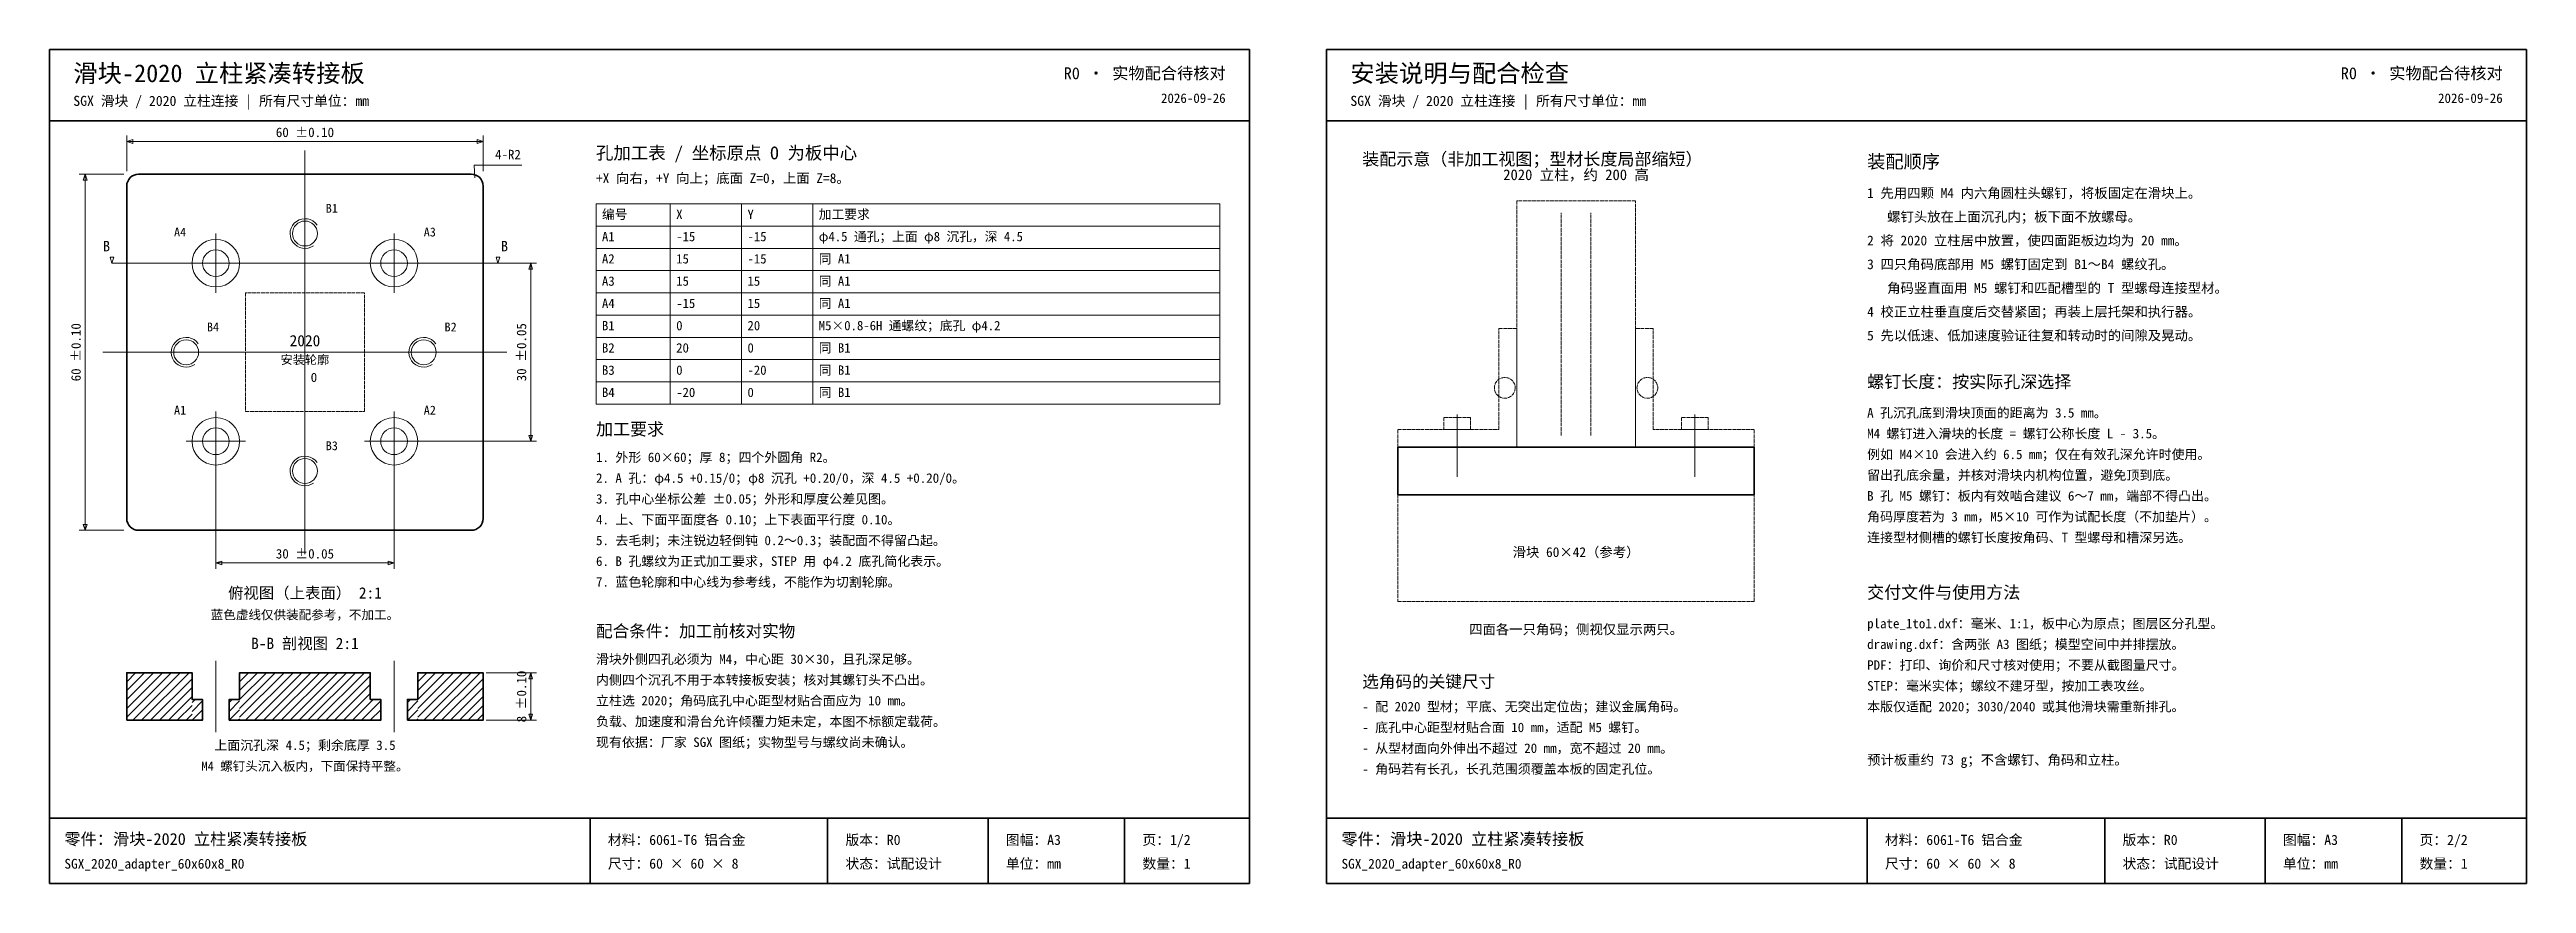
# Model space of a CAD drawing. Header units: millimetres. Extents: x 8 to 842, y 8 to 289.
import ezdxf
from ezdxf.enums import TextEntityAlignment as Align

# ---------------------------------------------------------------- set-up
doc = ezdxf.new("R2010")
doc.units = ezdxf.units.MM
doc.linetypes.add('DASHED', pattern=[1.524, 1.27, -0.254])
for name, color, linetype, lineweight in [('CENTER', 8, 'CONTINUOUS', 18), ('COUNTERBORE', 7, 'CONTINUOUS', 18), ('DIM', 7, 'CONTINUOUS', 18), ('HATCH', 8, 'CONTINUOUS', 18), ('HOLES', 7, 'CONTINUOUS', 18), ('OUTLINE', 7, 'CONTINUOUS', 35), ('REF', 4, 'DASHED', 18), ('TEXT', 7, 'CONTINUOUS', 18), ('THREAD', 7, 'CONTINUOUS', 18)]:
    doc.layers.add(name, color=color, linetype=linetype, lineweight=lineweight)
doc.styles.add('CN', font='simhei.ttf')

msp = doc.modelspace()

# ---------------------------------------------------------------- linework, layer by layer
at = {"layer": 'CENTER'}
for p, q in [((94, 119), (94, 255)), ((64, 207), (64, 227)), ((124, 207), (124, 227)), ((29, 217), (159, 217)), ((54, 217), (74, 217)), ((114, 217), (134, 217)), ((26, 187), (162, 187)), ((64, 147), (64, 167)), ((124, 147), (124, 167)), ((482, 145), (482, 166)), ((562, 145), (562, 166)), ((54, 157), (74, 157)), ((114, 157), (134, 157)), ((64, 59), (64, 83)), ((124, 59), (124, 83))]:
    msp.add_line(p, q, dxfattribs=at)
at = {"layer": 'COUNTERBORE'}
for centre in [(64, 217), (124, 217), (64, 157), (124, 157)]:
    msp.add_circle(centre, 8, dxfattribs=at)
at = {"layer": 'DIM'}
for p, q in [((34, 248), (34, 260)), ((154, 248), (154, 260)), ((34, 258), (154, 258)), ((33, 247), (18, 247)), ((20, 127), (20, 247)), ((192, 237), (402, 237)), ((192, 237), (192, 169.5)), ((217, 237), (217, 169.5)), ((241, 237), (241, 169.5)), ((265, 237), (265, 169.5)), ((402, 237), (402, 169.5)), ((192, 229.5), (402, 229.5)), ((125, 217), (172, 217)), ((170, 157), (170, 217)), ((192, 222), (402, 222)), ((192, 214.5), (402, 214.5)), ((192, 207), (402, 207)), ((192, 199.5), (402, 199.5)), ((192, 192), (402, 192)), ((192, 184.5), (402, 184.5)), ((192, 177), (402, 177)), ((192, 169.5), (402, 169.5)), ((64, 156), (64, 114)), ((124, 156), (124, 114)), ((125, 157), (172, 157)), ((33, 127), (18, 127)), ((64, 116), (124, 116)), ((155, 79), (172, 79)), ((170, 63), (170, 79)), ((155, 63), (172, 63))]:
    msp.add_line(p, q, dxfattribs=at)
for points in [[(34, 258), (36, 258.64), (36, 257.36)], [(154, 258), (152, 257.36), (152, 258.64)], [(20, 247), (20.64, 245), (19.36, 245)], [(29, 217), (28.36, 219), (29.64, 219)], [(159, 217), (158.36, 219), (159.64, 219)], [(170, 217), (170.64, 215), (169.36, 215)], [(170, 157), (169.36, 159), (170.64, 159)], [(20, 127), (19.36, 129), (20.64, 129)], [(64, 116), (66, 116.64), (66, 115.36)], [(124, 116), (122, 115.36), (122, 116.64)], [(170, 79), (170.64, 77), (169.36, 77)], [(170, 63), (169.36, 65), (170.64, 65)]]:
    msp.add_lwpolyline(points, close=True, dxfattribs=at)
msp.add_lwpolyline([(151.2, 245.8), (151, 250), (167, 250)], dxfattribs=at)
at = {"layer": 'HATCH'}
for p, q in [((34, 76), (37, 79)), ((34, 73), (40, 79)), ((34, 70), (43, 79)), ((34, 67), (46, 79)), ((34, 64), (49, 79)), ((36, 63), (52, 79)), ((39, 63), (55, 79)), ((42, 63), (56, 77)), ((72, 76), (75, 79)), ((72, 73), (78, 79)), ((72, 70), (81, 79)), ((72, 67), (84, 79)), ((72, 64), (87, 79)), ((74, 63), (90, 79)), ((77, 63), (93, 79)), ((80, 63), (96, 79)), ((83, 63), (99, 79)), ((86, 63), (102, 79)), ((89, 63), (105, 79)), ((92, 63), (108, 79)), ((95, 63), (111, 79)), ((98, 63), (114, 79)), ((101, 63), (116, 78)), ((132, 76), (135, 79)), ((132, 73), (138, 79)), ((132, 70), (141, 79)), ((132, 67), (144, 79)), ((132, 64), (147, 79)), ((134, 63), (150, 79)), ((137, 63), (153, 79)), ((140, 63), (154, 77)), ((45, 63), (56, 74)), ((48, 63), (56, 71)), ((51, 63), (56, 68)), ((56, 69), (57, 70)), ((56, 66), (59.5, 69.5)), ((68.5, 69), (69.5, 70)), ((68.5, 66), (72, 69.5)), ((104, 63), (116, 75)), ((107, 63), (116, 72)), ((110, 63), (116, 69)), ((116, 69), (117, 70)), ((116, 66), (119.5, 69.5)), ((128.5, 69), (129.5, 70)), ((128.5, 66), (132, 69.5)), ((143, 63), (154, 74)), ((146, 63), (154, 71)), ((149, 63), (154, 68)), ((54, 63), (56, 65)), ((56, 63), (59.5, 66.5)), ((59, 63), (59.5, 63.5)), ((68.5, 63), (72, 66.5)), ((71.5, 63), (72, 63.5)), ((113, 63), (116, 66)), ((116, 63), (119.5, 66.5)), ((119, 63), (119.5, 63.5)), ((128.5, 63), (132, 66.5)), ((131.5, 63), (132, 63.5)), ((152, 63), (154, 65))]:
    msp.add_line(p, q, dxfattribs=at)
at = {"layer": 'HOLES'}
for centre in [(64, 217), (124, 217), (64, 157), (124, 157)]:
    msp.add_circle(centre, 4.5, dxfattribs=at)
at = {"layer": 'OUTLINE'}
for p, q in [((8, 265), (412, 265)), ((438, 265), (842, 265)), ((34, 243), (34, 131)), ((150, 247), (38, 247)), ((154, 131), (154, 243)), ((38, 127), (150, 127)), ((190, 8), (190, 30)), ((270, 8), (270, 30)), ((324, 8), (324, 30)), ((370, 8), (370, 30)), ((620, 8), (620, 30)), ((700, 8), (700, 30)), ((754, 8), (754, 30)), ((800, 8), (800, 30))]:
    msp.add_line(p, q, dxfattribs=at)
for points in [[(8, 8), (412, 8), (412, 289), (8, 289)], [(438, 8), (842, 8), (842, 289), (438, 289)], [(462, 139), (582, 139), (582, 155), (462, 155)], [(34, 63), (59.5, 63), (59.5, 70), (56, 70), (56, 79), (34, 79)], [(68.5, 63), (119.5, 63), (119.5, 70), (116, 70), (116, 79), (72, 79), (72, 70), (68.5, 70)], [(128.5, 63), (154, 63), (154, 79), (132, 79), (132, 70), (128.5, 70)], [(8, 8), (412, 8), (412, 30), (8, 30)], [(438, 8), (842, 8), (842, 30), (438, 30)]]:
    msp.add_lwpolyline(points, close=True, dxfattribs=at)
for centre, start, end in [((38, 243), 90, 180), ((150, 243), 0, 90), ((38, 131), 180, 270), ((150, 131), 270, 360)]:
    msp.add_arc(centre, 4, start, end, dxfattribs=at)
at = {"layer": 'REF'}
for p, q in [((517, 159), (517, 234)), ((527, 159), (527, 234))]:
    msp.add_line(p, q, dxfattribs=at)
for points in [[(502, 155), (542, 155), (542, 238), (502, 238)], [(74, 167), (114, 167), (114, 207), (74, 207)], [(502, 155), (462, 155), (462, 161), (496, 161), (496, 195), (502, 195)], [(542, 155), (582, 155), (582, 161), (548, 161), (548, 195), (542, 195)], [(477.5, 161), (486.5, 161), (486.5, 165), (477.5, 165)], [(557.5, 161), (566.5, 161), (566.5, 165), (557.5, 165)], [(462, 103), (582, 103), (582, 139), (462, 139)]]:
    msp.add_lwpolyline(points, close=True, dxfattribs=at)
for centre in [(498, 175), (546, 175)]:
    msp.add_circle(centre, 3.5, dxfattribs=at)
at = {"layer": 'THREAD'}
for centre in [(94, 227), (54, 187), (134, 187), (94, 147)]:
    msp.add_circle(centre, 4.2, dxfattribs=at)
for centre in [(94, 227), (54, 187), (134, 187), (94, 147)]:
    msp.add_arc(centre, 5, 35, 305, dxfattribs=at)

# ---------------------------------------------------------------- texts
at = {"layer": 'CENTER', "style": 'CN'}
msp.add_text('O', height=3, dxfattribs=at).set_placement((96, 177))
at = {"layer": 'REF', "style": 'CN'}
for p in [(404, 279), (834, 279)]:
    msp.add_text('R0 · 实物配合待核对', height=4, dxfattribs=at).set_placement(p, align=Align.RIGHT)
for s, height, p in [('2020 立柱，约 200 高', 3.6, (522, 245)), ('2020', 3.8, (94, 189)), ('安装轮廓', 3, (94, 183)), ('滑块 60×42（参考）', 3.3, (522, 118)), ('蓝色虚线仅供装配参考，不加工。', 3.1, (94, 97))]:
    msp.add_text(s, height=height, dxfattribs=at).set_placement(p, align=Align.CENTER)
for s, height, p in [('配合条件：加工前核对实物', 4.1, (192, 91)), ('滑块外侧四孔必须为 M4，中心距 30×30，且孔深足够。', 3.2, (192, 82)), ('内侧四个沉孔不用于本转接板安装；核对其螺钉头不凸出。', 3.2, (192, 75)), ('立柱选 2020；角码底孔中心距型材贴合面应为 10 mm。', 3.2, (192, 68)), ('负载、加速度和滑台允许倾覆力矩未定，本图不标额定载荷。', 3.2, (192, 61)), ('现有依据：厂家 SGX 图纸；实物型号与螺纹尚未确认。', 3.2, (192, 54)), ('预计板重约 73 g；不含螺钉、角码和立柱。', 3.3, (620, 48))]:
    msp.add_text(s, height=height, dxfattribs=at).set_placement(p)
at = {"layer": 'TEXT', "style": 'CN'}
for s, height, p in [('滑块-2020 立柱紧凑转接板', 6, (16, 278)), ('安装说明与配合检查', 6, (446, 278)), ('SGX 滑块 / 2020 立柱连接 | 所有尺寸单位：mm', 3.4, (16, 270)), ('SGX 滑块 / 2020 立柱连接 | 所有尺寸单位：mm', 3.4, (446, 270)), ('4-R2', 3.2, (158, 252)), ('孔加工表 / 坐标原点 O 为板中心', 4.3, (192, 252)), ('装配示意（非加工视图；型材长度局部缩短）', 4.2, (450, 250)), ('装配顺序', 4.5, (620, 249)), ('+X 向右，+Y 向上；底面 Z=0，上面 Z=8。', 3.3, (192, 244)), ('1 先用四颗 M4 内六角圆柱头螺钉，将板固定在滑块上。', 3.3, (620, 239)), ('B1', 3, (101, 234)), ('编号', 3.15, (194, 231.9)), ('X', 3.15, (219, 231.9)), ('Y', 3.15, (243, 231.9)), ('加工要求', 3.15, (267, 231.9)), ('   螺钉头放在上面沉孔内；板下面不放螺母。', 3.3, (620, 231)), ('A3', 3, (134, 226)), ('A1', 3.15, (194, 224.4)), ('-15', 3.15, (219, 224.4)), ('-15', 3.15, (243, 224.4)), ('φ4.5 通孔；上面 φ8 沉孔，深 4.5', 3.15, (267, 224.4)), ('2 将 2020 立柱居中放置，使四面距板边均为 20 mm。', 3.3, (620, 223)), ('B', 3.5, (26, 221)), ('B', 3.5, (160, 221)), ('A2', 3.15, (194, 216.9)), ('15', 3.15, (219, 216.9)), ('-15', 3.15, (243, 216.9)), ('同 A1', 3.15, (267, 216.9)), ('3 四只角码底部用 M5 螺钉固定到 B1～B4 螺纹孔。', 3.3, (620, 215)), ('A3', 3.15, (194, 209.4)), ('15', 3.15, (219, 209.4)), ('15', 3.15, (243, 209.4)), ('同 A1', 3.15, (267, 209.4)), ('   角码竖直面用 M5 螺钉和匹配槽型的 T 型螺母连接型材。', 3.3, (620, 207)), ('A4', 3.15, (194, 201.9)), ('-15', 3.15, (219, 201.9)), ('15', 3.15, (243, 201.9)), ('同 A1', 3.15, (267, 201.9)), ('4 校正立柱垂直度后交替紧固；再装上层托架和执行器。', 3.3, (620, 199)), ('B4', 3, (61, 194)), ('B2', 3, (141, 194)), ('B1', 3.15, (194, 194.4)), ('0', 3.15, (219, 194.4)), ('20', 3.15, (243, 194.4)), ('M5×0.8-6H 通螺纹；底孔 φ4.2', 3.15, (267, 194.4)), ('5 先以低速、低加速度验证往复和转动时的间隙及晃动。', 3.3, (620, 191)), ('B2', 3.15, (194, 186.9)), ('20', 3.15, (219, 186.9)), ('0', 3.15, (243, 186.9)), ('同 B1', 3.15, (267, 186.9)), ('B3', 3.15, (194, 179.4)), ('0', 3.15, (219, 179.4)), ('-20', 3.15, (243, 179.4)), ('同 B1', 3.15, (267, 179.4)), ('同 B1', 3.15, (267, 171.9)), ('螺钉长度：按实际孔深选择', 4.2, (620, 175)), ('A2', 3, (134, 166)), ('B4', 3.15, (194, 171.9)), ('-20', 3.15, (219, 171.9)), ('0', 3.15, (243, 171.9)), ('A 孔沉孔底到滑块顶面的距离为 3.5 mm。', 3.2, (620, 165)), ('加工要求', 4.2, (192, 159)), ('M4 螺钉进入滑块的长度 = 螺钉公称长度 L - 3.5。', 3.2, (620, 158)), ('B3', 3, (101, 154)), ('1. 外形 60×60；厚 8；四个外圆角 R2。', 3.2, (192, 150)), ('例如 M4×10 会进入约 6.5 mm；仅在有效孔深允许时使用。', 3.2, (620, 151)), ('2. A 孔：φ4.5 +0.15/0；φ8 沉孔 +0.20/0，深 4.5 +0.20/0。', 3.2, (192, 143)), ('留出孔底余量，并核对滑块内机构位置，避免顶到底。', 3.2, (620, 144)), ('3. 孔中心坐标公差 ±0.05；外形和厚度公差见图。', 3.2, (192, 136)), ('角码厚度若为 3 mm，M5×10 可作为试配长度（不加垫片）。', 3.2, (620, 130)), ('B 孔 M5 螺钉：板内有效啮合建议 6～7 mm，端部不得凸出。', 3.2, (620, 137)), ('4. 上、下面平面度各 0.10；上下表面平行度 0.10。', 3.2, (192, 129)), ('5. 去毛刺；未注锐边轻倒钝 0.2～0.3；装配面不得留凸起。', 3.2, (192, 122)), ('连接型材侧槽的螺钉长度按角码、T 型螺母和槽深另选。', 3.2, (620, 123)), ('6. B 孔螺纹为正式加工要求，STEP 用 φ4.2 底孔简化表示。', 3.2, (192, 115)), ('7. 蓝色轮廓和中心线为参考线，不能作为切割轮廓。', 3.2, (192, 108)), ('交付文件与使用方法', 4.2, (620, 104)), ('plate_1to1.dxf：毫米、1:1，板中心为原点；图层区分孔型。', 3.2, (620, 94)), ('drawing.dxf：含两张 A3 图纸；模型空间中并排摆放。', 3.2, (620, 87)), ('PDF：打印、询价和尺寸核对使用；不要从截图量尺寸。', 3.2, (620, 80)), ('选角码的关键尺寸', 4.1, (450, 74)), ('STEP：毫米实体；螺纹不建牙型，按加工表攻丝。', 3.2, (620, 73)), ('- 配 2020 型材；平底、无突出定位齿；建议金属角码。', 3.2, (450, 66)), ('本版仅适配 2020；3030/2040 或其他滑块需重新排孔。', 3.2, (620, 66)), ('- 底孔中心距型材贴合面 10 mm，适配 M5 螺钉。', 3.2, (450, 59)), ('- 从型材面向外伸出不超过 20 mm，宽不超过 20 mm。', 3.2, (450, 52)), ('- 角码若有长孔，长孔范围须覆盖本板的固定孔位。', 3.2, (450, 45)), ('零件：滑块-2020 立柱紧凑转接板', 4, (13, 21)), ('零件：滑块-2020 立柱紧凑转接板', 4, (443, 21)), ('材料：6061-T6 铝合金', 3.4, (196, 21)), ('尺寸：60 × 60 × 8', 3.4, (196, 13)), ('版本：R0', 3.4, (276, 21)), ('状态：试配设计', 3.4, (276, 13)), ('单位：mm', 3.4, (330, 13)), ('图幅：A3', 3.4, (330, 21)), ('数量：1', 3.4, (376, 13)), ('页：1/2', 3.4, (376, 21)), ('材料：6061-T6 铝合金', 3.4, (626, 21)), ('尺寸：60 × 60 × 8', 3.4, (626, 13)), ('版本：R0', 3.4, (706, 21)), ('状态：试配设计', 3.4, (706, 13)), ('单位：mm', 3.4, (760, 13)), ('图幅：A3', 3.4, (760, 21)), ('数量：1', 3.4, (806, 13)), ('页：2/2', 3.4, (806, 21)), ('SGX_2020_adapter_60x60x8_R0', 3.3, (13, 13)), ('SGX_2020_adapter_60x60x8_R0', 3.3, (443, 13))]:
    msp.add_text(s, height=height, dxfattribs=at).set_placement(p)
for s, height, p in [('2026-09-26', 3.2, (404, 271)), ('2026-09-26', 3.2, (834, 271)), ('A4', 3, (54, 226)), ('A1', 3, (54, 166))]:
    msp.add_text(s, height=height, dxfattribs=at).set_placement(p, align=Align.RIGHT)
for s, height, p in [('60 ±0.10', 3.2, (94, 259.5)), ('30 ±0.05', 3.2, (94, 117.5)), ('俯视图（上表面） 2:1', 3.8, (94, 104)), ('四面各一只角码；侧视仅显示两只。', 3.3, (522, 92)), ('B-B 剖视图 2:1', 3.8, (94, 87)), ('上面沉孔深 4.5；剩余底厚 3.5', 3.2, (94, 53)), ('M4 螺钉头沉入板内，下面保持平整。', 3.1, (94, 46))]:
    msp.add_text(s, height=height, dxfattribs=at).set_placement(p, align=Align.CENTER)
for s, p in [('60 ±0.10', (18.5, 187)), ('30 ±0.05', (168.5, 187)), ('8 ±0.10', (168.5, 71))]:
    msp.add_text(s, height=3.2, rotation=90, dxfattribs=at).set_placement(p, align=Align.CENTER)

doc.saveas('drawing.dxf')
